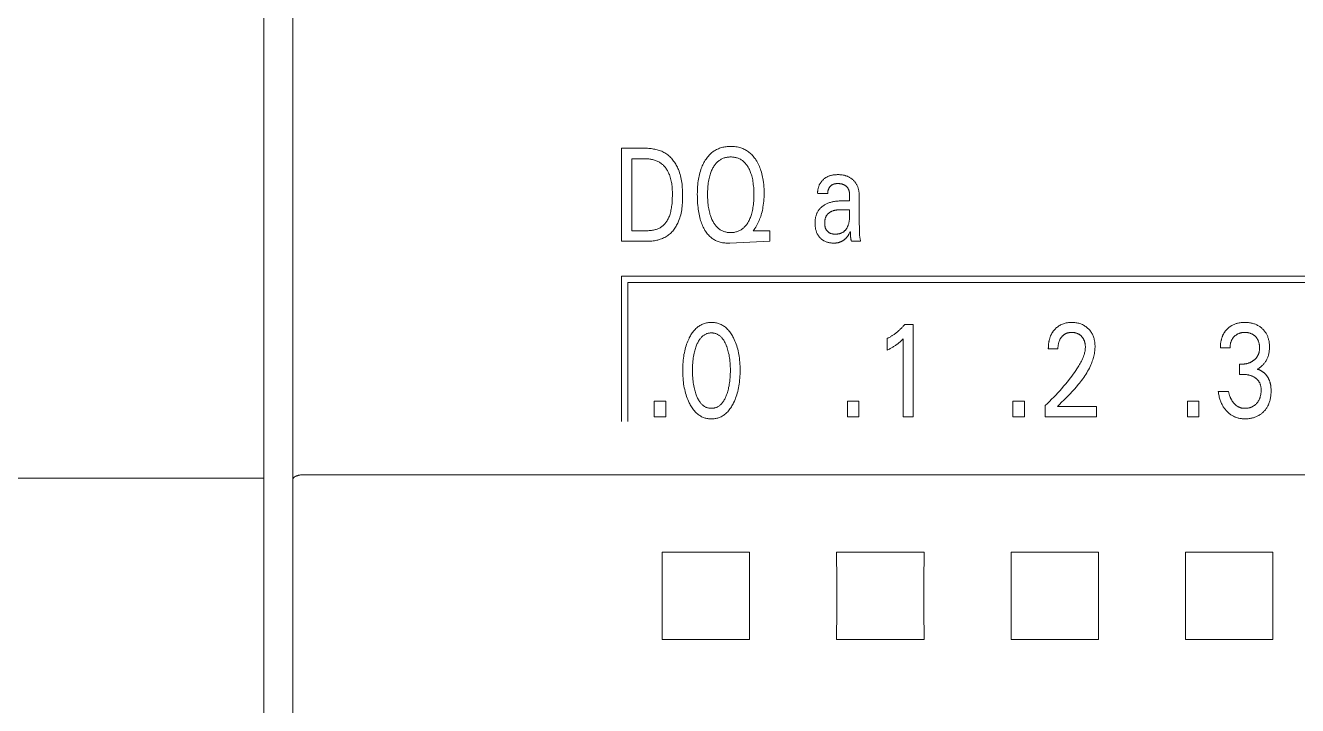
# Model space of a CAD drawing. Header units: millimetres. Extents: x 0 to 420, y 0 to 297.
# Drawn here: x 136.22 to 158.1, y 155.83 to 167.53 of the extents above; entities that cross this region are included whole.
import ezdxf

# ---------------------------------------------------------------- set-up
doc = ezdxf.new("R2010")
doc.units = ezdxf.units.MM
doc.layers.add('eProC - L2', color=41, linetype='Continuous', lineweight=20)

msp = doc.modelspace()

# ---------------------------------------------------------------- linework, layer by layer
at = {"layer": 'eProC - L2', "linetype": 'Continuous'}
for p, q in [((140.824, 145.125), (140.824, 198.402)), ((140.324, 197.715), (140.324, 146.715)), ((146.474, 163.815), (146.474, 165.415)), ((146.474, 165.415), (146.879, 165.415)), ((146.649, 165.234), (146.649, 163.997)), ((146.879, 165.234), (146.649, 165.234)), ((150.019, 164.639), (149.847, 164.639)), ((150.248, 164.509), (150.396, 164.509)), ((150.396, 164.613), (150.396, 164.609)), ((150.396, 164.609), (150.396, 164.605)), ((150.396, 164.509), (150.396, 164.605)), ((150.561, 164.604), (150.561, 164.216)), ((150.396, 164.358), (150.238, 164.357)), ((150.563, 164.048), (150.561, 164.132)), ((146.649, 163.997), (146.915, 163.997)), ((148.754, 164.016), (148.74, 163.997)), ((148.74, 163.997), (149.023, 163.997)), ((149.023, 163.997), (149.023, 163.815)), ((150.41, 163.947), (150.411, 163.936)), ((150.564, 163.986), (150.563, 164.048)), ((146.914, 163.815), (146.474, 163.815)), ((149.023, 163.815), (148.338, 163.783)), ((150.585, 163.815), (150.429, 163.815)), ((146.474, 163.215), (146.474, 160.715)), ((146.474, 163.215), (170.424, 163.215)), ((146.584, 163.105), (146.584, 160.715)), ((170.314, 163.105), (146.584, 163.105)), ((151.346, 162.386), (151.491, 162.386)), ((151.491, 162.386), (151.491, 160.795)), ((151.039, 161.941), (151.039, 162.14)), ((151.319, 160.795), (151.319, 162.139)), ((153.978, 161.963), (153.812, 161.963)), ((156.937, 161.979), (156.771, 161.979)), ((157.098, 161.523), (157.098, 161.703)), ((157.098, 161.703), (157.155, 161.703)), ((157.168, 161.523), (157.098, 161.523)), ((156.735, 161.232), (156.91, 161.232)), ((147.035, 160.795), (147.035, 161.065)), ((147.035, 161.065), (147.233, 161.065)), ((147.233, 161.065), (147.233, 160.795)), ((150.357, 160.795), (150.357, 161.065)), ((150.357, 161.065), (150.555, 161.065)), ((150.555, 161.065), (150.555, 160.795)), ((153.205, 160.795), (153.205, 161.065)), ((153.205, 161.065), (153.403, 161.065)), ((153.403, 161.065), (153.403, 160.795)), ((156.205, 160.795), (156.205, 161.065)), ((156.205, 161.065), (156.402, 161.065)), ((156.402, 161.065), (156.402, 160.795)), ((147.233, 160.795), (147.035, 160.795)), ((150.555, 160.795), (150.357, 160.795)), ((151.491, 160.795), (151.319, 160.795)), ((153.403, 160.795), (153.205, 160.795)), ((153.76, 160.795), (153.76, 160.987)), ((154.642, 160.795), (153.76, 160.795)), ((153.968, 160.97), (154.642, 160.97)), ((154.642, 160.97), (154.642, 160.795)), ((156.402, 160.795), (156.205, 160.795)), ((140.324, 159.741), (103.024, 159.741)), ((173.524, 159.799), (141.024, 159.799)), ((148.676, 158.467), (147.172, 158.467)), ((151.676, 158.467), (150.172, 158.467)), ((154.676, 158.467), (153.172, 158.467)), ((157.676, 158.467), (156.172, 158.467)), ((148.676, 156.964), (147.172, 156.964)), ((151.676, 156.964), (150.172, 156.964)), ((154.676, 156.964), (153.172, 156.964)), ((157.676, 156.964), (156.172, 156.964))]:
    msp.add_line(p, q, dxfattribs=at)
for points in [[(146.914, 163.815), (146.934, 163.816), (146.955, 163.816), (146.976, 163.818), (146.997, 163.819), (147.018, 163.822), (147.039, 163.825), (147.059, 163.828), (147.08, 163.832), (147.1, 163.837), (147.121, 163.843), (147.141, 163.849), (147.16, 163.856), (147.18, 163.863), (147.198, 163.872), (147.217, 163.881), (147.235, 163.891), (147.253, 163.902), (147.269, 163.913), (147.284, 163.924), (147.299, 163.937), (147.314, 163.95), (147.328, 163.963), (147.341, 163.978), (147.354, 163.992), (147.367, 164.007), (147.379, 164.023), (147.39, 164.039), (147.401, 164.056), (147.411, 164.073), (147.421, 164.09), (147.431, 164.107), (147.44, 164.125), (147.448, 164.143), (147.456, 164.161), (147.466, 164.188), (147.476, 164.216), (147.484, 164.244), (147.492, 164.272), (147.498, 164.3), (147.504, 164.329), (147.509, 164.358), (147.513, 164.387), (147.516, 164.416), (147.518, 164.445), (147.52, 164.474), (147.522, 164.504), (147.523, 164.533), (147.523, 164.563), (147.523, 164.592), (147.523, 164.622), (147.523, 164.651), (147.522, 164.68), (147.521, 164.709), (147.519, 164.739), (147.517, 164.768), (147.514, 164.797), (147.51, 164.825), (147.506, 164.854), (147.501, 164.883), (147.495, 164.911), (147.488, 164.939), (147.481, 164.967), (147.472, 164.995), (147.463, 165.022), (147.452, 165.05), (147.444, 165.069), (147.435, 165.088), (147.426, 165.106), (147.416, 165.125), (147.405, 165.143), (147.394, 165.161), (147.383, 165.178), (147.37, 165.195), (147.358, 165.212), (147.345, 165.228), (147.331, 165.244), (147.317, 165.259), (147.302, 165.273), (147.286, 165.287), (147.271, 165.3), (147.254, 165.312), (147.237, 165.324), (147.22, 165.335), (147.202, 165.345), (147.183, 165.354), (147.165, 165.363), (147.145, 165.371), (147.126, 165.378), (147.106, 165.384), (147.086, 165.39), (147.066, 165.395), (147.045, 165.4), (147.025, 165.403), (147.004, 165.407), (146.983, 165.41), (146.962, 165.412), (146.941, 165.413), (146.921, 165.415), (146.9, 165.415), (146.879, 165.415)], [(148.754, 164.016), (148.768, 164.037), (148.781, 164.058), (148.794, 164.08), (148.806, 164.102), (148.818, 164.124), (148.829, 164.147), (148.839, 164.17), (148.849, 164.193), (148.858, 164.219), (148.867, 164.244), (148.875, 164.27), (148.883, 164.296), (148.89, 164.322), (148.896, 164.349), (148.901, 164.375), (148.906, 164.402), (148.911, 164.436), (148.916, 164.47), (148.919, 164.504), (148.922, 164.538), (148.924, 164.572), (148.925, 164.607), (148.925, 164.641), (148.925, 164.679), (148.924, 164.716), (148.921, 164.754), (148.919, 164.791), (148.915, 164.828), (148.91, 164.866), (148.905, 164.894), (148.9, 164.921), (148.894, 164.949), (148.887, 164.976), (148.88, 165.004), (148.872, 165.031), (148.863, 165.057), (148.854, 165.081), (148.845, 165.104), (148.834, 165.127), (148.823, 165.15), (148.811, 165.173), (148.799, 165.194), (148.785, 165.216), (148.775, 165.232), (148.763, 165.248), (148.751, 165.263), (148.739, 165.278), (148.726, 165.292), (148.713, 165.306), (148.699, 165.319), (148.685, 165.332), (148.67, 165.344), (148.656, 165.355), (148.64, 165.366), (148.625, 165.376), (148.609, 165.385), (148.593, 165.394), (148.576, 165.402), (148.56, 165.409), (148.543, 165.416), (148.525, 165.422), (148.504, 165.428), (148.483, 165.433), (148.461, 165.438), (148.439, 165.441), (148.417, 165.444), (148.395, 165.446), (148.373, 165.447), (148.351, 165.447), (148.331, 165.447), (148.311, 165.446), (148.291, 165.445), (148.271, 165.442), (148.252, 165.44), (148.232, 165.436), (148.213, 165.432), (148.193, 165.427), (148.174, 165.421), (148.157, 165.415), (148.14, 165.408), (148.123, 165.4), (148.106, 165.392), (148.09, 165.383), (148.074, 165.374), (148.058, 165.364), (148.043, 165.353), (148.029, 165.341), (148.012, 165.327), (147.996, 165.313), (147.981, 165.297), (147.967, 165.281), (147.953, 165.265), (147.94, 165.248), (147.927, 165.23)], [(146.879, 165.234), (146.895, 165.234), (146.911, 165.233), (146.927, 165.232), (146.943, 165.231), (146.959, 165.229), (146.976, 165.227), (146.991, 165.224), (147.007, 165.221), (147.023, 165.217), (147.039, 165.212), (147.054, 165.208), (147.069, 165.202), (147.084, 165.196), (147.098, 165.19), (147.113, 165.182), (147.127, 165.175), (147.14, 165.166), (147.152, 165.158), (147.164, 165.148), (147.176, 165.139), (147.187, 165.128), (147.198, 165.118), (147.208, 165.106), (147.218, 165.095), (147.228, 165.083), (147.237, 165.071), (147.246, 165.058), (147.254, 165.045), (147.262, 165.032), (147.27, 165.018), (147.277, 165.005), (147.284, 164.991), (147.29, 164.977), (147.296, 164.962), (147.305, 164.941), (147.312, 164.919), (147.318, 164.897), (147.324, 164.874), (147.329, 164.852), (147.334, 164.829), (147.337, 164.807), (147.34, 164.784), (147.343, 164.761), (147.345, 164.738), (147.346, 164.715), (147.347, 164.692), (147.348, 164.669), (147.348, 164.646), (147.348, 164.623), (147.348, 164.592), (147.347, 164.56), (147.346, 164.529), (147.344, 164.498), (147.342, 164.467), (147.338, 164.436), (147.335, 164.414), (147.332, 164.392), (147.328, 164.37), (147.324, 164.349), (147.319, 164.327), (147.314, 164.306), (147.308, 164.284), (147.302, 164.267), (147.296, 164.249), (147.29, 164.232), (147.282, 164.216), (147.275, 164.199), (147.266, 164.183), (147.257, 164.167), (147.249, 164.155), (147.241, 164.143), (147.232, 164.132), (147.224, 164.121), (147.214, 164.111), (147.204, 164.1), (147.194, 164.091), (147.183, 164.081), (147.172, 164.073), (147.161, 164.064), (147.149, 164.056), (147.137, 164.049), (147.124, 164.042), (147.112, 164.036), (147.099, 164.03), (147.085, 164.025), (147.072, 164.02), (147.058, 164.016), (147.041, 164.011), (147.023, 164.007), (147.005, 164.004), (146.987, 164.001), (146.969, 163.999), (146.951, 163.998), (146.933, 163.997), (146.915, 163.997)], [(147.927, 165.23), (147.914, 165.209), (147.902, 165.19), (147.891, 165.171), (147.881, 165.151), (147.871, 165.131), (147.862, 165.111), (147.853, 165.09), (147.845, 165.069), (147.838, 165.048), (147.829, 165.021), (147.821, 164.994), (147.814, 164.966), (147.808, 164.938), (147.802, 164.91), (147.797, 164.882), (147.793, 164.854), (147.788, 164.821), (147.785, 164.789), (147.782, 164.756), (147.78, 164.723), (147.779, 164.691), (147.778, 164.658), (147.777, 164.625), (147.778, 164.586), (147.779, 164.548), (147.78, 164.509), (147.783, 164.471), (147.786, 164.432), (147.79, 164.394), (147.793, 164.365), (147.798, 164.337), (147.802, 164.309), (147.807, 164.281), (147.813, 164.253), (147.82, 164.225), (147.827, 164.198), (147.834, 164.174), (147.841, 164.151), (147.85, 164.128), (147.858, 164.105), (147.868, 164.082), (147.878, 164.06), (147.889, 164.038), (147.898, 164.02), (147.908, 164.003), (147.919, 163.987), (147.93, 163.97), (147.942, 163.954), (147.954, 163.939), (147.967, 163.924), (147.981, 163.91), (147.995, 163.896), (148.007, 163.885), (148.02, 163.875), (148.033, 163.865), (148.046, 163.855), (148.06, 163.847), (148.074, 163.838), (148.089, 163.831), (148.104, 163.823), (148.119, 163.817), (148.134, 163.811), (148.153, 163.805), (148.172, 163.799), (148.191, 163.795), (148.21, 163.791), (148.229, 163.788), (148.249, 163.786), (148.268, 163.784), (148.288, 163.783), (148.307, 163.783), (148.324, 163.783), (148.338, 163.783)], [(148.04, 164.166), (148.037, 164.172), (148.029, 164.189), (148.021, 164.206), (148.014, 164.224), (148.007, 164.242), (148.001, 164.26), (147.995, 164.279), (147.99, 164.297), (147.984, 164.322), (147.978, 164.347), (147.973, 164.372), (147.969, 164.397), (147.965, 164.422), (147.962, 164.448), (147.959, 164.477), (147.957, 164.506), (147.955, 164.535), (147.953, 164.564), (147.953, 164.594), (147.953, 164.623), (147.953, 164.652), (147.954, 164.68), (147.955, 164.709), (147.957, 164.738), (147.959, 164.766), (147.962, 164.795), (147.965, 164.82), (147.969, 164.845), (147.974, 164.87), (147.979, 164.894), (147.984, 164.919), (147.991, 164.943), (147.996, 164.961), (148.002, 164.979), (148.008, 164.997), (148.015, 165.015), (148.022, 165.032), (148.03, 165.049), (148.039, 165.066), (148.046, 165.08), (148.054, 165.093), (148.062, 165.106), (148.07, 165.119), (148.079, 165.131), (148.088, 165.143), (148.098, 165.155), (148.108, 165.166), (148.119, 165.177), (148.129, 165.186), (148.14, 165.195), (148.151, 165.204), (148.162, 165.212), (148.174, 165.219), (148.186, 165.226), (148.198, 165.233), (148.21, 165.238), (148.223, 165.244), (148.237, 165.249), (148.25, 165.253), (148.264, 165.256), (148.279, 165.259), (148.293, 165.262), (148.307, 165.264), (148.322, 165.265), (148.336, 165.266), (148.351, 165.266), (148.365, 165.266), (148.38, 165.265), (148.395, 165.264), (148.409, 165.262), (148.423, 165.259), (148.438, 165.256), (148.452, 165.253), (148.465, 165.249), (148.479, 165.244), (148.492, 165.238), (148.504, 165.233), (148.517, 165.226), (148.529, 165.219), (148.54, 165.212), (148.552, 165.204), (148.563, 165.195), (148.573, 165.186), (148.583, 165.177), (148.594, 165.166), (148.605, 165.155), (148.614, 165.143), (148.624, 165.131), (148.633, 165.119), (148.641, 165.106), (148.649, 165.093), (148.657, 165.08), (148.664, 165.066)], [(148.664, 165.066), (148.672, 165.049), (148.68, 165.032), (148.687, 165.015), (148.694, 164.997), (148.7, 164.979), (148.706, 164.961), (148.712, 164.943), (148.718, 164.919), (148.724, 164.894), (148.729, 164.87), (148.733, 164.845), (148.737, 164.82), (148.74, 164.795), (148.743, 164.766), (148.746, 164.738), (148.748, 164.709), (148.749, 164.68), (148.75, 164.652), (148.75, 164.623), (148.75, 164.594), (148.749, 164.564), (148.748, 164.535), (148.746, 164.506), (148.744, 164.476), (148.741, 164.447), (148.737, 164.422), (148.734, 164.397), (148.729, 164.371), (148.724, 164.346), (148.719, 164.322), (148.712, 164.297), (148.707, 164.278), (148.702, 164.26), (148.695, 164.242), (148.689, 164.224), (148.682, 164.206), (148.674, 164.189), (148.666, 164.172), (148.658, 164.158), (148.651, 164.144), (148.643, 164.13), (148.634, 164.117), (148.626, 164.104), (148.616, 164.092), (148.606, 164.08), (148.596, 164.068), (148.585, 164.057), (148.575, 164.047), (148.564, 164.038), (148.553, 164.029), (148.542, 164.021), (148.53, 164.013), (148.518, 164.006), (148.506, 164), (148.493, 163.994), (148.48, 163.988), (148.466, 163.983), (148.452, 163.979), (148.438, 163.975), (148.424, 163.972), (148.409, 163.969), (148.395, 163.968), (148.38, 163.966), (148.366, 163.965), (148.351, 163.965), (148.336, 163.965), (148.321, 163.966), (148.307, 163.968), (148.292, 163.969), (148.278, 163.972), (148.263, 163.975), (148.249, 163.979), (148.235, 163.983), (148.222, 163.988), (148.209, 163.994), (148.196, 164), (148.184, 164.006), (148.172, 164.013), (148.16, 164.021), (148.149, 164.029), (148.138, 164.038), (148.127, 164.047), (148.117, 164.057), (148.107, 164.068), (148.097, 164.079), (148.087, 164.09), (148.078, 164.102), (148.07, 164.115), (148.062, 164.127), (148.054, 164.14), (148.047, 164.153), (148.04, 164.166)], [(150.561, 164.604), (150.56, 164.616), (150.56, 164.628), (150.559, 164.64), (150.558, 164.652), (150.557, 164.665), (150.555, 164.677), (150.553, 164.689), (150.551, 164.701), (150.548, 164.713), (150.545, 164.723), (150.542, 164.734), (150.539, 164.744), (150.535, 164.754), (150.531, 164.765), (150.526, 164.775), (150.521, 164.785), (150.516, 164.794), (150.511, 164.804), (150.505, 164.813), (150.499, 164.822), (150.492, 164.83), (150.486, 164.839), (150.479, 164.847), (150.471, 164.855), (150.464, 164.862), (150.456, 164.87), (150.448, 164.877), (150.44, 164.884), (150.432, 164.89), (150.423, 164.897), (150.414, 164.903), (150.405, 164.909), (150.396, 164.914), (150.387, 164.919), (150.377, 164.924), (150.368, 164.929), (150.358, 164.933), (150.348, 164.937), (150.337, 164.941), (150.327, 164.944), (150.317, 164.947), (150.306, 164.95), (150.296, 164.952), (150.283, 164.955), (150.27, 164.957), (150.256, 164.959), (150.243, 164.96), (150.23, 164.961), (150.217, 164.962), (150.203, 164.962), (150.192, 164.962), (150.18, 164.962), (150.169, 164.961), (150.157, 164.961), (150.146, 164.96), (150.134, 164.959), (150.123, 164.958), (150.111, 164.956), (150.1, 164.954), (150.089, 164.952), (150.078, 164.949), (150.067, 164.946), (150.056, 164.943), (150.045, 164.939), (150.034, 164.935), (150.024, 164.931), (150.014, 164.926), (150.005, 164.921), (149.996, 164.916), (149.987, 164.911), (149.979, 164.906), (149.971, 164.9), (149.963, 164.894), (149.955, 164.887), (149.947, 164.88), (149.94, 164.873), (149.933, 164.866), (149.926, 164.859), (149.919, 164.851), (149.913, 164.843), (149.906, 164.835), (149.9, 164.827), (149.895, 164.818), (149.89, 164.81), (149.885, 164.801), (149.88, 164.793), (149.875, 164.784), (149.871, 164.775), (149.867, 164.766), (149.864, 164.757), (149.861, 164.747), (149.858, 164.738), (149.855, 164.728), (149.853, 164.719), (149.851, 164.709), (149.849, 164.7), (149.848, 164.69), (149.847, 164.68), (149.846, 164.671), (149.846, 164.661), (149.846, 164.651)], [(150.019, 164.639), (150.019, 164.644), (150.019, 164.649), (150.019, 164.654), (150.019, 164.659), (150.02, 164.664), (150.02, 164.669), (150.021, 164.674), (150.022, 164.68), (150.023, 164.685), (150.025, 164.69), (150.026, 164.695), (150.028, 164.7), (150.03, 164.704), (150.031, 164.709), (150.034, 164.714), (150.036, 164.719), (150.038, 164.723), (150.041, 164.728), (150.043, 164.733), (150.046, 164.737), (150.049, 164.741), (150.052, 164.745), (150.055, 164.75), (150.058, 164.754), (150.061, 164.757), (150.065, 164.761), (150.068, 164.765), (150.072, 164.768), (150.076, 164.772), (150.079, 164.775), (150.083, 164.778), (150.087, 164.781), (150.092, 164.784), (150.096, 164.786), (150.1, 164.789), (150.105, 164.791), (150.11, 164.794), (150.116, 164.796), (150.121, 164.798), (150.126, 164.799), (150.132, 164.801), (150.137, 164.802), (150.143, 164.803), (150.149, 164.804), (150.154, 164.805), (150.16, 164.806), (150.166, 164.807), (150.172, 164.807), (150.178, 164.807), (150.184, 164.808), (150.19, 164.808), (150.196, 164.808), (150.203, 164.808), (150.21, 164.808), (150.216, 164.807), (150.223, 164.807), (150.23, 164.806), (150.236, 164.805), (150.243, 164.805), (150.249, 164.803), (150.256, 164.802), (150.262, 164.801), (150.268, 164.799), (150.275, 164.797), (150.281, 164.795), (150.287, 164.793), (150.293, 164.791), (150.299, 164.788), (150.305, 164.785), (150.309, 164.783), (150.313, 164.78), (150.318, 164.777), (150.322, 164.774), (150.326, 164.771), (150.33, 164.768), (150.334, 164.765), (150.338, 164.761), (150.342, 164.758), (150.346, 164.754), (150.349, 164.751), (150.353, 164.747), (150.356, 164.743), (150.359, 164.739), (150.363, 164.734), (150.365, 164.73), (150.368, 164.726), (150.371, 164.721), (150.373, 164.717), (150.376, 164.712), (150.379, 164.706), (150.381, 164.701), (150.383, 164.695), (150.385, 164.689), (150.387, 164.684), (150.388, 164.678), (150.39, 164.672), (150.391, 164.666), (150.392, 164.66), (150.393, 164.654), (150.394, 164.648), (150.395, 164.642), (150.395, 164.636), (150.396, 164.63), (150.396, 164.624)], [(150.248, 164.509), (150.232, 164.509), (150.216, 164.509), (150.2, 164.508), (150.184, 164.507), (150.168, 164.505), (150.152, 164.503), (150.136, 164.501), (150.121, 164.498), (150.107, 164.495), (150.093, 164.492), (150.079, 164.489), (150.065, 164.485), (150.051, 164.48), (150.037, 164.475), (150.024, 164.47), (150.012, 164.465), (150, 164.459), (149.987, 164.453), (149.975, 164.447), (149.963, 164.44), (149.952, 164.432), (149.942, 164.426), (149.933, 164.419), (149.924, 164.412), (149.915, 164.405), (149.907, 164.397), (149.898, 164.389), (149.89, 164.381), (149.883, 164.373), (149.875, 164.364), (149.868, 164.355), (149.862, 164.346), (149.855, 164.337), (149.85, 164.327), (149.844, 164.317), (149.839, 164.307), (149.834, 164.297), (149.829, 164.287), (149.825, 164.276), (149.821, 164.266), (149.818, 164.255), (149.815, 164.243), (149.812, 164.231), (149.809, 164.219), (149.807, 164.206), (149.805, 164.194), (149.804, 164.182), (149.803, 164.169), (149.802, 164.157), (149.802, 164.144), (149.801, 164.132), (149.801, 164.118), (149.802, 164.105), (149.803, 164.091), (149.804, 164.078), (149.805, 164.064), (149.807, 164.051), (149.809, 164.037), (149.812, 164.024), (149.815, 164.013), (149.818, 164.001), (149.821, 163.99), (149.825, 163.979), (149.829, 163.967), (149.834, 163.957), (149.839, 163.946), (149.844, 163.935), (149.849, 163.927), (149.854, 163.918), (149.859, 163.91), (149.865, 163.902), (149.871, 163.894), (149.877, 163.887), (149.884, 163.879), (149.891, 163.872), (149.897, 163.865), (149.905, 163.859), (149.912, 163.852), (149.92, 163.846), (149.928, 163.84), (149.936, 163.835), (149.944, 163.83), (149.952, 163.825), (149.961, 163.82), (149.971, 163.815), (149.982, 163.81), (149.993, 163.806), (150.004, 163.802), (150.015, 163.799), (150.026, 163.796), (150.038, 163.793), (150.051, 163.79), (150.063, 163.788), (150.076, 163.786), (150.089, 163.785), (150.102, 163.784), (150.115, 163.784), (150.128, 163.784)], [(149.846, 164.651), (149.846, 164.65), (149.846, 164.649), (149.846, 164.648), (149.846, 164.647), (149.846, 164.646), (149.846, 164.644), (149.846, 164.643), (149.846, 164.642), (149.847, 164.641), (149.847, 164.64), (149.847, 164.639)], [(150.396, 164.624), (150.396, 164.622), (150.396, 164.62), (150.396, 164.619), (150.396, 164.617), (150.396, 164.615), (150.396, 164.613)], [(150.396, 164.358), (150.396, 164.263), (150.396, 164.251), (150.396, 164.24), (150.396, 164.229), (150.395, 164.218), (150.394, 164.207), (150.393, 164.196), (150.392, 164.185), (150.391, 164.174), (150.389, 164.163), (150.387, 164.152), (150.385, 164.141), (150.383, 164.13), (150.38, 164.119), (150.377, 164.108), (150.373, 164.098), (150.37, 164.087), (150.367, 164.081), (150.364, 164.074), (150.361, 164.068), (150.358, 164.061), (150.355, 164.055), (150.352, 164.049), (150.348, 164.042), (150.345, 164.036), (150.341, 164.03), (150.337, 164.025), (150.333, 164.019), (150.329, 164.013), (150.324, 164.008), (150.32, 164.003), (150.315, 163.998), (150.31, 163.993), (150.305, 163.988), (150.3, 163.984), (150.295, 163.979), (150.289, 163.975), (150.283, 163.971), (150.277, 163.967), (150.271, 163.964), (150.264, 163.961), (150.257, 163.958), (150.251, 163.955), (150.244, 163.952), (150.237, 163.95), (150.23, 163.948), (150.222, 163.946), (150.215, 163.944), (150.208, 163.943), (150.2, 163.942), (150.193, 163.941), (150.185, 163.94), (150.178, 163.939), (150.17, 163.939), (150.163, 163.938), (150.155, 163.938), (150.148, 163.938), (150.141, 163.938), (150.135, 163.938), (150.128, 163.939), (150.121, 163.939), (150.114, 163.94), (150.108, 163.941), (150.101, 163.942), (150.094, 163.943), (150.088, 163.945), (150.081, 163.947), (150.075, 163.949), (150.069, 163.951), (150.063, 163.954), (150.057, 163.956), (150.051, 163.959), (150.046, 163.962), (150.041, 163.965), (150.036, 163.968), (150.032, 163.972), (150.027, 163.975), (150.023, 163.979), (150.019, 163.983), (150.015, 163.987), (150.011, 163.991), (150.007, 163.995), (150.004, 164), (150, 164.004), (149.997, 164.009), (149.994, 164.014), (149.991, 164.019), (149.988, 164.024), (149.985, 164.03), (149.982, 164.036), (149.98, 164.043), (149.978, 164.049), (149.976, 164.056), (149.974, 164.062), (149.973, 164.069), (149.971, 164.076), (149.97, 164.083), (149.969, 164.089), (149.969, 164.096), (149.968, 164.103), (149.968, 164.11), (149.967, 164.117), (149.967, 164.124), (149.967, 164.131)], [(149.967, 164.131), (149.967, 164.136), (149.968, 164.142), (149.968, 164.148), (149.968, 164.153), (149.969, 164.159), (149.969, 164.165), (149.97, 164.171), (149.971, 164.176), (149.972, 164.182), (149.973, 164.188), (149.974, 164.193), (149.975, 164.199), (149.976, 164.205), (149.978, 164.21), (149.98, 164.216), (149.981, 164.221), (149.983, 164.226), (149.985, 164.232), (149.988, 164.237), (149.99, 164.242), (149.993, 164.247), (149.995, 164.252), (149.998, 164.257), (150.001, 164.261), (150.004, 164.265), (150.007, 164.27), (150.01, 164.274), (150.014, 164.278), (150.017, 164.282), (150.021, 164.285), (150.025, 164.289), (150.029, 164.293), (150.033, 164.296), (150.037, 164.3), (150.041, 164.303), (150.045, 164.306), (150.049, 164.309), (150.054, 164.312), (150.058, 164.315), (150.063, 164.318), (150.067, 164.321), (150.072, 164.323), (150.077, 164.326), (150.081, 164.328), (150.086, 164.33), (150.091, 164.332), (150.098, 164.335), (150.105, 164.338), (150.112, 164.34), (150.119, 164.343), (150.127, 164.345), (150.134, 164.346), (150.141, 164.348), (150.149, 164.35), (150.156, 164.351), (150.163, 164.352), (150.171, 164.353), (150.178, 164.354), (150.186, 164.355), (150.193, 164.356), (150.201, 164.356), (150.208, 164.357), (150.216, 164.357), (150.223, 164.357), (150.231, 164.357), (150.238, 164.357)], [(150.561, 164.132), (150.561, 164.16), (150.561, 164.188), (150.561, 164.216)], [(150.128, 163.784), (150.135, 163.784), (150.142, 163.784), (150.149, 163.785), (150.156, 163.785), (150.163, 163.786), (150.17, 163.786), (150.176, 163.787), (150.183, 163.789), (150.19, 163.79), (150.197, 163.791), (150.204, 163.793), (150.21, 163.794), (150.217, 163.796), (150.224, 163.798), (150.23, 163.8), (150.235, 163.803), (150.241, 163.805), (150.247, 163.807), (150.252, 163.81), (150.258, 163.813), (150.263, 163.816), (150.269, 163.818), (150.274, 163.822), (150.279, 163.825), (150.285, 163.828), (150.29, 163.832), (150.295, 163.835), (150.3, 163.839), (150.305, 163.843), (150.31, 163.847), (150.315, 163.851), (150.32, 163.856), (150.324, 163.86), (150.329, 163.865), (150.334, 163.87), (150.338, 163.875), (150.342, 163.879), (150.347, 163.885), (150.351, 163.89), (150.355, 163.895), (150.359, 163.9), (150.363, 163.906), (150.366, 163.911), (150.37, 163.916), (150.374, 163.923), (150.378, 163.929), (150.382, 163.936), (150.386, 163.943), (150.39, 163.951), (150.394, 163.959), (150.401, 163.972), (150.407, 163.986)], [(150.407, 163.986), (150.408, 163.98), (150.409, 163.975), (150.409, 163.969), (150.409, 163.963), (150.41, 163.958), (150.41, 163.952), (150.41, 163.947)], [(150.411, 163.936), (150.411, 163.924), (150.411, 163.913)], [(150.411, 163.913), (150.411, 163.908), (150.412, 163.902), (150.412, 163.897), (150.412, 163.893), (150.413, 163.888), (150.413, 163.883), (150.414, 163.878), (150.414, 163.874), (150.415, 163.869), (150.415, 163.864), (150.416, 163.859), (150.417, 163.855), (150.418, 163.85), (150.419, 163.845), (150.42, 163.842), (150.421, 163.839), (150.422, 163.835), (150.423, 163.832), (150.424, 163.829), (150.425, 163.825), (150.426, 163.822), (150.428, 163.819), (150.429, 163.815)], [(150.576, 163.865), (150.574, 163.872), (150.573, 163.879), (150.572, 163.886), (150.57, 163.897), (150.568, 163.908), (150.567, 163.919), (150.566, 163.93), (150.565, 163.941), (150.565, 163.953), (150.564, 163.964), (150.564, 163.975), (150.564, 163.986)], [(150.585, 163.815), (150.584, 163.823), (150.583, 163.83), (150.582, 163.837), (150.58, 163.844), (150.579, 163.851), (150.576, 163.865)], [(148.401, 161.036), (148.414, 161.063), (148.425, 161.09), (148.436, 161.117), (148.446, 161.145), (148.455, 161.173), (148.463, 161.201), (148.471, 161.232), (148.479, 161.263), (148.485, 161.294), (148.491, 161.326), (148.496, 161.357), (148.5, 161.389), (148.504, 161.423), (148.507, 161.458), (148.51, 161.493), (148.512, 161.528), (148.512, 161.563), (148.513, 161.598), (148.512, 161.633), (148.511, 161.667), (148.51, 161.702), (148.507, 161.736), (148.504, 161.771), (148.5, 161.805), (148.496, 161.836), (148.491, 161.867), (148.485, 161.898), (148.478, 161.929), (148.471, 161.959), (148.462, 161.989), (148.454, 162.017), (148.445, 162.045), (148.435, 162.072), (148.424, 162.099), (148.412, 162.125), (148.399, 162.152), (148.39, 162.17), (148.381, 162.187), (148.37, 162.205), (148.36, 162.222), (148.349, 162.238), (148.337, 162.255), (148.324, 162.27), (148.312, 162.286), (148.298, 162.3), (148.286, 162.313), (148.273, 162.324), (148.26, 162.336), (148.246, 162.346), (148.232, 162.356), (148.217, 162.366), (148.202, 162.374), (148.187, 162.382), (148.171, 162.39), (148.155, 162.396), (148.139, 162.402), (148.122, 162.406), (148.105, 162.41), (148.088, 162.414), (148.071, 162.416), (148.054, 162.418), (148.037, 162.419), (148.019, 162.419), (148.002, 162.419), (147.985, 162.418), (147.967, 162.416), (147.95, 162.414), (147.933, 162.41), (147.917, 162.406), (147.9, 162.402), (147.884, 162.396), (147.868, 162.39), (147.852, 162.382), (147.837, 162.374), (147.822, 162.366), (147.807, 162.356), (147.793, 162.346), (147.779, 162.336), (147.766, 162.324), (147.753, 162.313), (147.741, 162.3), (147.727, 162.286), (147.714, 162.27), (147.702, 162.254), (147.69, 162.238), (147.679, 162.221), (147.668, 162.204), (147.658, 162.187), (147.648, 162.17), (147.639, 162.152), (147.636, 162.145)], [(151.346, 162.386), (151.337, 162.376), (151.328, 162.366), (151.319, 162.355), (151.31, 162.345), (151.301, 162.335), (151.291, 162.325), (151.282, 162.315), (151.272, 162.306), (151.262, 162.296), (151.252, 162.287), (151.242, 162.278), (151.232, 162.269), (151.223, 162.261), (151.212, 162.252), (151.202, 162.244), (151.192, 162.236), (151.182, 162.228), (151.171, 162.22), (151.161, 162.213), (151.15, 162.205), (151.14, 162.198), (151.13, 162.192), (151.121, 162.186), (151.111, 162.18), (151.101, 162.174), (151.091, 162.168), (151.08, 162.162), (151.07, 162.156), (151.06, 162.151), (151.05, 162.146), (151.039, 162.14)], [(153.943, 162.318), (153.936, 162.311), (153.928, 162.304), (153.923, 162.298), (153.918, 162.292), (153.912, 162.286), (153.907, 162.279), (153.902, 162.273), (153.898, 162.266), (153.893, 162.26), (153.888, 162.253), (153.884, 162.246), (153.88, 162.24), (153.875, 162.233), (153.871, 162.226), (153.868, 162.219), (153.864, 162.211), (153.86, 162.204), (153.857, 162.196), (153.853, 162.188), (153.85, 162.18), (153.847, 162.172), (153.844, 162.164), (153.841, 162.156), (153.838, 162.148), (153.836, 162.14), (153.833, 162.131), (153.831, 162.123), (153.829, 162.115), (153.827, 162.106), (153.825, 162.098), (153.823, 162.088), (153.821, 162.078), (153.82, 162.067), (153.818, 162.057), (153.817, 162.047), (153.816, 162.036), (153.815, 162.026), (153.814, 162.015), (153.813, 162.005), (153.813, 161.995), (153.813, 161.984), (153.812, 161.974), (153.812, 161.963)], [(153.968, 160.97), (154.005, 161.007), (154.042, 161.044), (154.08, 161.08), (154.116, 161.117), (154.153, 161.155), (154.189, 161.192), (154.225, 161.23), (154.26, 161.269), (154.295, 161.308), (154.328, 161.348), (154.348, 161.372), (154.367, 161.397), (154.386, 161.422), (154.404, 161.447), (154.422, 161.472), (154.439, 161.498), (154.456, 161.524), (154.473, 161.551), (154.488, 161.578), (154.503, 161.605), (154.518, 161.633), (154.531, 161.661), (154.544, 161.69), (154.553, 161.711), (154.561, 161.732), (154.569, 161.753), (154.577, 161.774), (154.583, 161.796), (154.59, 161.818), (154.595, 161.84), (154.6, 161.862), (154.605, 161.884), (154.609, 161.906), (154.612, 161.928), (154.614, 161.95), (154.615, 161.973), (154.616, 161.995), (154.616, 162.017), (154.615, 162.038), (154.613, 162.06), (154.611, 162.081), (154.607, 162.103), (154.603, 162.124), (154.599, 162.14), (154.594, 162.156), (154.589, 162.171), (154.583, 162.187), (154.577, 162.202), (154.57, 162.217), (154.562, 162.231), (154.554, 162.245), (154.545, 162.258), (154.536, 162.27), (154.527, 162.283), (154.516, 162.295), (154.506, 162.306), (154.494, 162.317), (154.482, 162.328), (154.47, 162.339), (154.457, 162.348), (154.443, 162.357), (154.43, 162.366), (154.415, 162.374), (154.4, 162.381), (154.385, 162.388), (154.37, 162.394), (154.354, 162.399), (154.338, 162.404), (154.322, 162.408), (154.304, 162.412), (154.286, 162.414), (154.268, 162.417), (154.25, 162.418), (154.232, 162.419), (154.214, 162.419), (154.196, 162.419), (154.177, 162.418), (154.159, 162.416), (154.14, 162.414), (154.122, 162.411), (154.104, 162.406), (154.087, 162.402), (154.071, 162.397), (154.055, 162.391), (154.039, 162.384), (154.024, 162.376), (154.009, 162.368), (153.995, 162.359), (153.981, 162.35), (153.968, 162.34), (153.955, 162.329), (153.943, 162.318)], [(156.967, 162.365), (156.96, 162.361), (156.953, 162.356), (156.946, 162.352), (156.939, 162.347), (156.932, 162.342), (156.925, 162.337), (156.919, 162.332), (156.912, 162.326), (156.906, 162.321), (156.899, 162.315), (156.893, 162.309), (156.888, 162.304), (156.882, 162.298), (156.876, 162.292), (156.871, 162.286), (156.866, 162.279), (156.86, 162.273), (156.855, 162.267), (156.85, 162.26), (156.846, 162.253), (156.841, 162.247), (156.837, 162.24), (156.832, 162.233), (156.828, 162.226), (156.824, 162.218), (156.82, 162.211), (156.816, 162.203), (156.813, 162.195), (156.809, 162.187), (156.806, 162.179), (156.803, 162.171), (156.8, 162.163), (156.797, 162.155), (156.795, 162.147), (156.792, 162.139), (156.79, 162.131), (156.788, 162.122), (156.786, 162.114), (156.783, 162.104), (156.781, 162.093), (156.78, 162.083), (156.778, 162.073), (156.776, 162.063), (156.775, 162.052), (156.774, 162.042), (156.773, 162.031), (156.773, 162.021), (156.772, 162.011), (156.772, 162), (156.772, 161.99), (156.771, 161.979)], [(157.406, 161.614), (157.417, 161.62), (157.428, 161.627), (157.439, 161.634), (157.449, 161.642), (157.46, 161.649), (157.47, 161.658), (157.48, 161.666), (157.49, 161.675), (157.499, 161.685), (157.508, 161.694), (157.518, 161.705), (157.526, 161.715), (157.535, 161.726), (157.543, 161.737), (157.55, 161.749), (157.557, 161.76), (157.564, 161.772), (157.57, 161.785), (157.576, 161.797), (157.582, 161.81), (157.587, 161.823), (157.592, 161.836), (157.596, 161.85), (157.6, 161.863), (157.603, 161.877), (157.606, 161.891), (157.609, 161.906), (157.611, 161.921), (157.613, 161.937), (157.614, 161.952), (157.615, 161.967), (157.616, 161.982), (157.616, 161.997), (157.616, 162.014), (157.615, 162.03), (157.614, 162.046), (157.613, 162.062), (157.611, 162.078), (157.608, 162.094), (157.605, 162.109), (157.601, 162.125), (157.598, 162.137), (157.594, 162.15), (157.59, 162.162), (157.585, 162.174), (157.58, 162.186), (157.575, 162.198), (157.569, 162.21), (157.563, 162.221), (157.557, 162.232), (157.55, 162.243), (157.543, 162.254), (157.535, 162.264), (157.527, 162.274), (157.519, 162.284), (157.51, 162.293), (157.501, 162.302), (157.492, 162.311), (157.483, 162.32), (157.472, 162.329), (157.46, 162.338), (157.449, 162.346), (157.437, 162.354), (157.425, 162.361), (157.412, 162.368), (157.399, 162.375), (157.386, 162.381), (157.373, 162.387), (157.359, 162.392), (157.345, 162.397), (157.331, 162.401), (157.317, 162.405), (157.303, 162.408), (157.287, 162.411), (157.272, 162.414), (157.256, 162.416), (157.241, 162.417), (157.225, 162.418), (157.209, 162.419), (157.193, 162.419), (157.177, 162.419), (157.161, 162.418), (157.144, 162.417), (157.128, 162.416), (157.112, 162.414), (157.096, 162.411), (157.08, 162.408), (157.067, 162.405), (157.055, 162.401), (157.042, 162.398), (157.03, 162.393), (157.018, 162.389), (157.006, 162.384), (156.994, 162.379), (156.982, 162.373), (156.967, 162.365)], [(147.636, 162.145), (147.624, 162.12), (147.613, 162.094), (147.603, 162.068), (147.593, 162.042), (147.584, 162.016), (147.576, 161.989), (147.568, 161.959), (147.56, 161.929), (147.554, 161.898), (147.548, 161.867), (147.543, 161.836), (147.538, 161.805), (147.534, 161.771), (147.531, 161.736), (147.529, 161.702), (147.527, 161.667), (147.526, 161.633), (147.526, 161.598), (147.526, 161.563), (147.527, 161.528), (147.529, 161.493), (147.531, 161.458), (147.534, 161.423), (147.538, 161.388), (147.542, 161.357), (147.547, 161.325), (147.553, 161.294), (147.56, 161.263), (147.567, 161.231), (147.575, 161.201), (147.584, 161.173), (147.593, 161.145), (147.603, 161.117), (147.613, 161.09), (147.625, 161.063), (147.637, 161.036), (147.647, 161.017), (147.656, 160.999), (147.666, 160.981), (147.677, 160.964), (147.688, 160.947), (147.7, 160.93), (147.713, 160.913), (147.726, 160.897), (147.739, 160.882), (147.752, 160.87), (147.765, 160.857), (147.778, 160.846), (147.792, 160.835), (147.806, 160.824), (147.82, 160.815), (147.835, 160.806), (147.851, 160.797), (147.867, 160.79), (147.881, 160.784), (147.896, 160.779), (147.911, 160.774), (147.926, 160.77), (147.941, 160.767), (147.957, 160.764), (147.972, 160.762), (147.988, 160.76), (148.004, 160.76), (148.019, 160.759), (148.035, 160.759), (148.051, 160.76), (148.066, 160.762), (148.082, 160.764), (148.098, 160.767), (148.113, 160.77), (148.128, 160.774), (148.143, 160.779), (148.158, 160.784), (148.172, 160.79), (148.188, 160.797), (148.203, 160.806), (148.219, 160.815), (148.233, 160.824), (148.247, 160.835), (148.261, 160.846), (148.274, 160.857), (148.287, 160.87), (148.299, 160.882), (148.313, 160.898), (148.326, 160.913), (148.339, 160.93), (148.351, 160.947), (148.362, 160.964), (148.372, 160.981), (148.382, 160.999), (148.392, 161.018), (148.401, 161.036)], [(147.758, 161.173), (147.751, 161.193), (147.744, 161.214), (147.738, 161.235), (147.732, 161.256), (147.727, 161.277), (147.722, 161.298), (147.717, 161.326), (147.712, 161.354), (147.707, 161.382), (147.704, 161.41), (147.701, 161.439), (147.698, 161.47), (147.696, 161.502), (147.695, 161.533), (147.694, 161.565), (147.694, 161.596), (147.694, 161.627), (147.695, 161.658), (147.696, 161.689), (147.698, 161.72), (147.701, 161.751), (147.704, 161.779), (147.708, 161.807), (147.712, 161.835), (147.717, 161.862), (147.723, 161.89), (147.727, 161.911), (147.733, 161.931), (147.739, 161.952), (147.745, 161.972), (147.752, 161.992), (147.759, 162.012), (147.765, 162.027), (147.771, 162.042), (147.777, 162.056), (147.784, 162.07), (147.792, 162.084), (147.799, 162.098), (147.808, 162.112), (147.817, 162.125), (147.826, 162.138), (147.833, 162.147), (147.841, 162.155), (147.849, 162.164), (147.857, 162.172), (147.866, 162.18), (147.874, 162.187), (147.884, 162.195), (147.893, 162.201), (147.903, 162.207), (147.913, 162.213), (147.923, 162.218), (147.933, 162.222), (147.943, 162.226), (147.954, 162.229), (147.964, 162.232), (147.975, 162.234), (147.986, 162.236), (147.997, 162.237), (148.008, 162.238), (148.019, 162.238), (148.03, 162.238), (148.041, 162.237), (148.052, 162.236), (148.063, 162.234), (148.074, 162.232), (148.085, 162.229), (148.095, 162.226), (148.106, 162.222), (148.116, 162.218), (148.126, 162.213), (148.136, 162.207), (148.145, 162.201), (148.155, 162.195), (148.164, 162.187), (148.173, 162.18), (148.181, 162.172), (148.19, 162.164), (148.198, 162.155), (148.205, 162.147), (148.212, 162.138), (148.222, 162.125), (148.231, 162.112), (148.239, 162.098), (148.247, 162.084), (148.254, 162.07), (148.261, 162.056), (148.268, 162.042), (148.274, 162.027), (148.28, 162.012), (148.282, 162.007)], [(151.039, 161.941), (151.052, 161.947), (151.066, 161.954), (151.079, 161.961), (151.092, 161.968), (151.105, 161.975), (151.118, 161.982), (151.129, 161.989), (151.141, 161.995), (151.152, 162.002), (151.163, 162.009), (151.174, 162.017), (151.185, 162.024), (151.195, 162.031), (151.205, 162.038), (151.214, 162.045), (151.224, 162.052), (151.233, 162.059), (151.242, 162.067), (151.25, 162.073), (151.258, 162.08), (151.266, 162.087), (151.275, 162.095), (151.283, 162.103), (151.292, 162.111), (151.306, 162.125), (151.319, 162.139)], [(153.978, 161.963), (153.978, 161.974), (153.979, 161.984), (153.979, 161.994), (153.98, 162.004), (153.981, 162.015), (153.982, 162.025), (153.984, 162.035), (153.986, 162.045), (153.987, 162.054), (153.989, 162.063), (153.992, 162.072), (153.994, 162.08), (153.997, 162.089), (154, 162.097), (154.003, 162.106), (154.007, 162.114), (154.01, 162.121), (154.014, 162.128), (154.017, 162.134), (154.021, 162.141), (154.025, 162.147), (154.029, 162.153), (154.034, 162.159), (154.038, 162.165), (154.043, 162.171), (154.048, 162.176), (154.053, 162.182), (154.058, 162.187), (154.063, 162.191), (154.068, 162.196), (154.074, 162.201), (154.079, 162.205), (154.085, 162.209), (154.091, 162.213), (154.097, 162.217), (154.103, 162.22), (154.109, 162.224), (154.115, 162.227), (154.122, 162.229), (154.128, 162.232), (154.135, 162.234), (154.141, 162.237), (154.148, 162.239), (154.156, 162.241), (154.164, 162.242), (154.173, 162.244), (154.181, 162.245), (154.189, 162.246), (154.197, 162.246), (154.206, 162.247), (154.214, 162.247), (154.222, 162.247), (154.23, 162.247), (154.239, 162.246), (154.247, 162.245), (154.255, 162.244), (154.263, 162.243), (154.271, 162.242), (154.279, 162.24), (154.286, 162.238), (154.293, 162.236), (154.3, 162.233), (154.307, 162.231), (154.314, 162.228), (154.321, 162.225), (154.328, 162.222), (154.334, 162.218), (154.341, 162.214), (154.347, 162.211), (154.353, 162.206), (154.359, 162.202), (154.365, 162.197), (154.37, 162.192), (154.376, 162.187), (154.381, 162.182), (154.386, 162.177), (154.391, 162.172), (154.396, 162.166), (154.4, 162.16), (154.404, 162.154), (154.408, 162.148), (154.412, 162.142), (154.416, 162.136), (154.419, 162.13), (154.423, 162.123), (154.426, 162.116), (154.429, 162.109), (154.432, 162.102), (154.434, 162.094), (154.437, 162.087), (154.439, 162.079), (154.441, 162.072), (154.442, 162.064), (154.444, 162.056), (154.446, 162.047), (154.447, 162.038), (154.448, 162.03), (154.449, 162.021), (154.45, 162.012), (154.45, 162.004), (154.45, 161.995), (154.45, 161.986)], [(156.937, 161.979), (156.938, 161.988), (156.938, 161.997), (156.938, 162.006), (156.939, 162.015), (156.94, 162.024), (156.941, 162.033), (156.943, 162.042), (156.944, 162.05), (156.946, 162.059), (156.948, 162.067), (156.95, 162.075), (156.953, 162.082), (156.955, 162.09), (156.958, 162.098), (156.961, 162.105), (156.965, 162.112), (156.968, 162.119), (156.972, 162.126), (156.976, 162.133), (156.98, 162.14), (156.985, 162.146), (156.989, 162.152), (156.994, 162.158), (156.999, 162.164), (157.005, 162.17), (157.01, 162.176), (157.016, 162.181), (157.021, 162.186), (157.027, 162.192), (157.033, 162.196), (157.04, 162.201), (157.046, 162.206), (157.053, 162.21), (157.059, 162.214), (157.066, 162.218), (157.073, 162.221), (157.08, 162.225), (157.087, 162.228), (157.095, 162.231), (157.102, 162.233), (157.11, 162.236), (157.117, 162.238), (157.125, 162.24), (157.133, 162.241), (157.141, 162.243), (157.15, 162.244), (157.158, 162.245), (157.166, 162.246), (157.175, 162.247), (157.183, 162.247), (157.191, 162.247), (157.2, 162.247), (157.209, 162.247), (157.217, 162.246), (157.226, 162.245), (157.234, 162.244), (157.243, 162.243), (157.251, 162.241), (157.26, 162.24), (157.267, 162.238), (157.275, 162.236), (157.283, 162.233), (157.29, 162.231), (157.297, 162.228), (157.305, 162.225), (157.312, 162.221), (157.319, 162.218), (157.326, 162.214), (157.332, 162.21), (157.339, 162.206), (157.345, 162.201), (157.352, 162.196), (157.358, 162.192), (157.364, 162.186), (157.369, 162.181), (157.375, 162.176), (157.38, 162.17), (157.385, 162.164), (157.39, 162.159), (157.395, 162.152), (157.399, 162.146), (157.404, 162.14), (157.408, 162.133), (157.412, 162.127), (157.415, 162.12), (157.419, 162.112), (157.422, 162.105), (157.425, 162.097), (157.428, 162.09), (157.431, 162.082), (157.433, 162.074), (157.435, 162.067), (157.437, 162.059), (157.439, 162.05), (157.441, 162.041), (157.442, 162.032), (157.443, 162.023), (157.444, 162.014), (157.445, 162.004), (157.445, 161.995), (157.445, 161.986), (157.446, 161.977)], [(148.282, 162.007), (148.29, 161.984), (148.297, 161.961), (148.304, 161.937), (148.31, 161.914), (148.316, 161.89), (148.322, 161.862), (148.327, 161.835), (148.331, 161.807), (148.335, 161.779), (148.338, 161.751), (148.34, 161.72), (148.342, 161.689), (148.344, 161.658), (148.345, 161.627), (148.345, 161.596), (148.345, 161.565), (148.344, 161.533), (148.342, 161.502), (148.34, 161.47), (148.338, 161.439), (148.335, 161.41), (148.331, 161.382), (148.327, 161.354), (148.322, 161.326), (148.316, 161.298), (148.312, 161.277), (148.306, 161.256), (148.301, 161.235), (148.294, 161.214), (148.288, 161.194), (148.281, 161.173), (148.275, 161.158), (148.269, 161.143), (148.262, 161.128), (148.255, 161.113), (148.248, 161.099), (148.24, 161.085), (148.232, 161.071), (148.223, 161.057), (148.213, 161.044), (148.206, 161.035), (148.198, 161.026), (148.19, 161.017), (148.182, 161.008), (148.174, 161), (148.165, 160.993), (148.156, 160.985), (148.146, 160.979), (148.136, 160.972), (148.126, 160.966), (148.116, 160.962), (148.106, 160.957), (148.096, 160.953), (148.085, 160.95), (148.074, 160.947), (148.064, 160.945), (148.053, 160.943), (148.042, 160.942), (148.03, 160.941), (148.019, 160.941), (148.008, 160.941), (147.997, 160.942), (147.986, 160.943), (147.975, 160.945), (147.964, 160.947), (147.953, 160.95), (147.943, 160.953), (147.932, 160.957), (147.922, 160.962), (147.912, 160.966), (147.902, 160.972), (147.892, 160.979), (147.883, 160.985), (147.874, 160.993), (147.865, 161), (147.856, 161.008), (147.848, 161.017), (147.84, 161.026), (147.833, 161.035), (147.825, 161.044), (147.816, 161.057), (147.807, 161.071), (147.798, 161.085), (147.791, 161.099), (147.783, 161.113), (147.776, 161.128), (147.77, 161.143), (147.764, 161.158), (147.758, 161.173)], [(154.45, 161.986), (154.449, 161.971), (154.448, 161.956), (154.446, 161.941), (154.444, 161.926), (154.441, 161.911), (154.437, 161.896), (154.433, 161.881), (154.429, 161.867), (154.424, 161.852), (154.419, 161.838), (154.411, 161.816), (154.402, 161.795), (154.392, 161.774), (154.382, 161.754), (154.372, 161.733), (154.361, 161.713), (154.349, 161.693), (154.338, 161.674), (154.326, 161.654), (154.305, 161.622), (154.284, 161.59), (154.262, 161.558), (154.24, 161.527), (154.217, 161.496), (154.194, 161.465), (154.171, 161.435), (154.14, 161.396), (154.108, 161.358), (154.076, 161.32), (154.044, 161.282), (154.01, 161.244), (153.976, 161.206), (153.941, 161.169), (153.907, 161.133), (153.87, 161.096), (153.834, 161.059), (153.797, 161.023), (153.76, 160.987)], [(157.446, 161.977), (157.445, 161.97), (157.445, 161.962), (157.445, 161.955), (157.444, 161.948), (157.443, 161.94), (157.442, 161.933), (157.441, 161.925), (157.44, 161.918), (157.438, 161.911), (157.437, 161.904), (157.435, 161.897), (157.433, 161.89), (157.431, 161.884), (157.429, 161.878), (157.426, 161.872), (157.424, 161.867), (157.421, 161.861), (157.418, 161.855), (157.416, 161.849), (157.412, 161.844), (157.409, 161.838), (157.406, 161.833), (157.402, 161.827), (157.399, 161.822), (157.395, 161.817), (157.391, 161.811), (157.386, 161.806), (157.382, 161.801), (157.378, 161.797), (157.373, 161.792), (157.368, 161.787), (157.363, 161.783), (157.359, 161.778), (157.354, 161.774), (157.348, 161.77), (157.343, 161.765), (157.337, 161.761), (157.332, 161.757), (157.326, 161.753), (157.32, 161.749), (157.314, 161.746), (157.308, 161.742), (157.302, 161.739), (157.296, 161.735), (157.29, 161.732), (157.283, 161.729), (157.276, 161.726), (157.269, 161.723), (157.262, 161.721), (157.255, 161.718), (157.247, 161.716), (157.24, 161.714), (157.233, 161.712), (157.225, 161.71), (157.218, 161.708), (157.21, 161.707), (157.202, 161.706), (157.194, 161.705), (157.187, 161.704), (157.179, 161.703), (157.171, 161.703), (157.163, 161.703), (157.155, 161.703)], [(157.168, 161.523), (157.179, 161.523), (157.19, 161.523), (157.2, 161.522), (157.211, 161.522), (157.222, 161.52), (157.233, 161.519), (157.244, 161.517), (157.253, 161.515), (157.263, 161.513), (157.273, 161.511), (157.283, 161.508), (157.292, 161.505), (157.302, 161.502), (157.311, 161.498), (157.32, 161.495), (157.329, 161.491), (157.337, 161.486), (157.346, 161.482), (157.354, 161.477), (157.362, 161.472), (157.37, 161.467), (157.377, 161.462), (157.383, 161.457), (157.389, 161.452), (157.395, 161.447), (157.401, 161.442), (157.406, 161.436), (157.412, 161.431), (157.417, 161.425), (157.422, 161.419), (157.427, 161.412), (157.431, 161.406), (157.435, 161.399), (157.439, 161.393), (157.443, 161.386), (157.447, 161.379), (157.45, 161.372), (157.453, 161.365), (157.456, 161.358), (157.458, 161.35), (157.461, 161.343), (157.463, 161.334), (157.465, 161.324), (157.467, 161.315), (157.468, 161.306), (157.47, 161.296), (157.471, 161.287), (157.471, 161.277), (157.472, 161.268), (157.472, 161.258), (157.472, 161.246), (157.471, 161.234), (157.471, 161.223), (157.47, 161.211), (157.469, 161.199), (157.467, 161.188), (157.465, 161.176), (157.463, 161.164), (157.461, 161.155), (157.458, 161.146), (157.456, 161.137), (157.453, 161.128), (157.45, 161.119), (157.447, 161.111), (157.443, 161.102), (157.44, 161.094), (157.436, 161.085), (157.431, 161.078), (157.427, 161.07), (157.423, 161.062), (157.418, 161.055), (157.413, 161.048), (157.407, 161.041), (157.402, 161.034), (157.396, 161.028), (157.39, 161.021), (157.384, 161.015), (157.377, 161.009), (157.371, 161.003), (157.364, 160.997), (157.357, 160.991), (157.349, 160.986), (157.342, 160.981), (157.334, 160.976), (157.326, 160.972), (157.318, 160.968), (157.31, 160.964), (157.302, 160.961), (157.293, 160.957), (157.285, 160.955), (157.276, 160.952), (157.268, 160.95), (157.258, 160.947), (157.249, 160.945), (157.239, 160.944), (157.229, 160.943), (157.22, 160.942), (157.21, 160.941), (157.2, 160.941), (157.191, 160.941)], [(157.638, 161.329), (157.636, 161.337), (157.635, 161.344), (157.634, 161.352), (157.632, 161.36), (157.63, 161.367), (157.628, 161.375), (157.626, 161.383), (157.624, 161.39), (157.622, 161.398), (157.619, 161.405), (157.617, 161.413), (157.614, 161.419), (157.612, 161.426), (157.609, 161.432), (157.606, 161.439), (157.603, 161.445), (157.6, 161.451), (157.597, 161.457), (157.593, 161.464), (157.59, 161.47), (157.586, 161.476), (157.582, 161.482), (157.578, 161.488), (157.574, 161.493), (157.57, 161.499), (157.566, 161.505), (157.561, 161.51), (157.557, 161.516), (157.552, 161.521), (157.547, 161.526), (157.543, 161.532), (157.538, 161.537), (157.533, 161.541), (157.528, 161.546), (157.523, 161.55), (157.518, 161.555), (157.512, 161.559), (157.507, 161.563), (157.502, 161.567), (157.496, 161.571), (157.491, 161.575), (157.485, 161.579), (157.479, 161.582), (157.473, 161.586), (157.468, 161.589), (157.462, 161.592), (157.456, 161.595), (157.45, 161.598), (157.443, 161.601), (157.437, 161.604), (157.431, 161.606), (157.425, 161.608), (157.418, 161.61), (157.412, 161.612), (157.406, 161.614)], [(156.735, 161.232), (156.738, 161.212), (156.741, 161.193), (156.745, 161.174), (156.749, 161.154), (156.753, 161.135), (156.758, 161.116), (156.764, 161.097), (156.769, 161.082), (156.774, 161.067), (156.78, 161.052), (156.786, 161.038), (156.793, 161.024), (156.8, 161.009), (156.807, 160.996), (156.815, 160.982), (156.822, 160.969), (156.83, 160.956), (156.839, 160.944), (156.848, 160.932), (156.857, 160.92), (156.867, 160.909), (156.876, 160.898), (156.887, 160.887), (156.897, 160.877), (156.907, 160.867), (156.918, 160.858), (156.929, 160.848), (156.94, 160.84), (156.952, 160.831), (156.963, 160.823), (156.975, 160.816), (156.987, 160.809), (156.999, 160.803), (157.012, 160.797), (157.024, 160.791), (157.037, 160.786), (157.05, 160.781), (157.063, 160.777), (157.076, 160.773), (157.09, 160.77), (157.104, 160.767), (157.118, 160.765), (157.132, 160.763), (157.146, 160.761), (157.16, 160.76), (157.175, 160.76), (157.189, 160.759), (157.204, 160.759), (157.22, 160.76), (157.235, 160.761), (157.25, 160.762), (157.266, 160.764), (157.281, 160.766), (157.296, 160.769), (157.311, 160.772), (157.325, 160.775), (157.339, 160.779), (157.352, 160.783), (157.366, 160.788), (157.379, 160.793), (157.392, 160.798), (157.405, 160.804), (157.417, 160.811), (157.43, 160.817), (157.441, 160.824), (157.453, 160.832), (157.465, 160.84), (157.476, 160.848), (157.486, 160.856), (157.497, 160.865), (157.507, 160.875), (157.517, 160.885), (157.527, 160.895), (157.536, 160.905), (157.545, 160.916), (157.553, 160.927), (157.561, 160.938), (157.569, 160.949), (157.576, 160.961), (157.583, 160.973), (157.59, 160.986), (157.596, 160.999), (157.602, 161.012), (157.607, 161.026), (157.612, 161.04), (157.617, 161.053), (157.621, 161.067), (157.625, 161.081), (157.628, 161.096), (157.632, 161.114), (157.635, 161.132), (157.638, 161.15), (157.64, 161.168), (157.641, 161.187), (157.642, 161.205), (157.643, 161.224), (157.643, 161.242), (157.643, 161.26), (157.642, 161.277), (157.641, 161.294), (157.64, 161.312), (157.638, 161.329)], [(157.191, 160.941), (157.184, 160.941), (157.177, 160.941), (157.17, 160.942), (157.163, 160.942), (157.157, 160.943), (157.15, 160.944), (157.143, 160.945), (157.136, 160.946), (157.13, 160.948), (157.123, 160.95), (157.117, 160.951), (157.112, 160.953), (157.106, 160.955), (157.1, 160.958), (157.095, 160.96), (157.089, 160.962), (157.084, 160.965), (157.078, 160.968), (157.073, 160.971), (157.068, 160.974), (157.063, 160.977), (157.057, 160.981), (157.051, 160.985), (157.045, 160.989), (157.04, 160.993), (157.035, 160.998), (157.029, 161.003), (157.024, 161.007), (157.019, 161.012), (157.014, 161.017), (157.009, 161.022), (157.004, 161.028), (156.999, 161.034), (156.994, 161.04), (156.989, 161.047), (156.984, 161.053), (156.979, 161.06), (156.975, 161.066), (156.97, 161.073), (156.966, 161.08), (156.962, 161.087), (156.958, 161.095), (156.954, 161.102), (156.95, 161.11), (156.946, 161.118), (156.943, 161.126), (156.94, 161.134), (156.936, 161.142), (156.933, 161.15), (156.93, 161.16), (156.926, 161.17), (156.923, 161.18), (156.92, 161.191), (156.918, 161.201), (156.915, 161.211), (156.913, 161.222), (156.91, 161.232)], [(140.824, 159.719), (140.824, 159.721), (140.824, 159.723), (140.824, 159.725), (140.825, 159.727), (140.825, 159.729), (140.826, 159.73), (140.827, 159.732), (140.828, 159.734), (140.828, 159.736), (140.829, 159.738), (140.83, 159.739), (140.832, 159.741), (140.833, 159.743), (140.834, 159.744), (140.835, 159.746), (140.836, 159.747), (140.838, 159.749), (140.84, 159.751), (140.843, 159.754), (140.845, 159.756), (140.848, 159.758), (140.85, 159.76), (140.853, 159.762), (140.856, 159.763), (140.858, 159.765), (140.861, 159.767), (140.864, 159.768), (140.867, 159.77), (140.87, 159.771), (140.873, 159.772), (140.876, 159.774), (140.879, 159.775), (140.884, 159.777), (140.89, 159.779), (140.895, 159.781), (140.9, 159.782), (140.906, 159.784), (140.911, 159.786), (140.916, 159.787), (140.922, 159.788), (140.927, 159.79), (140.933, 159.791), (140.938, 159.792), (140.944, 159.793), (140.951, 159.794), (140.957, 159.795), (140.964, 159.796), (140.97, 159.797), (140.977, 159.797), (140.984, 159.798), (140.99, 159.798), (140.997, 159.799), (141.004, 159.799), (141.011, 159.799), (141.017, 159.799), (141.024, 159.799)], [(147.172, 156.964), (147.174, 157.462), (147.174, 157.968), (147.172, 158.467)], [(148.676, 156.964), (148.674, 157.462), (148.674, 157.968), (148.676, 158.467)], [(150.172, 156.964), (150.174, 157.462), (150.174, 157.968), (150.172, 158.467)], [(151.676, 156.964), (151.674, 157.462), (151.674, 157.968), (151.676, 158.467)], [(153.172, 156.964), (153.174, 157.462), (153.174, 157.968), (153.172, 158.467)], [(154.676, 156.964), (154.674, 157.462), (154.674, 157.968), (154.676, 158.467)], [(156.172, 156.964), (156.174, 157.462), (156.174, 157.968), (156.172, 158.467)], [(157.676, 156.964), (157.674, 157.462), (157.674, 157.968), (157.676, 158.467)]]:
    msp.add_lwpolyline(points, dxfattribs=at)

doc.saveas('drawing.dxf')
